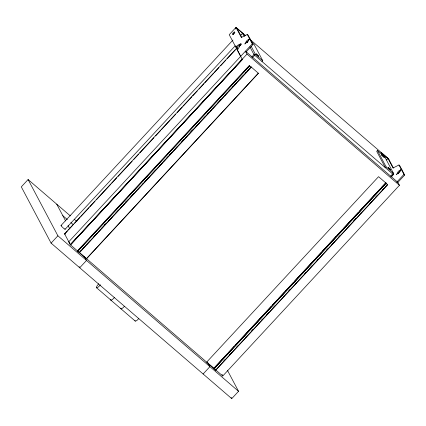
<?xml version="1.0" encoding="UTF-8"?>
<svg xmlns="http://www.w3.org/2000/svg" width="426" height="426" viewBox="0 0 426 426"><rect width="100%" height="100%" fill="white"/><g stroke="black" fill="none" stroke-linecap="round" stroke-linejoin="round"><path stroke-width="0.64" d="M391.467 176.417L391.51 176.348A1.773 0.543 -49.3 0 0 392.394 175.315M237.49 48.681A4.436 0.506 42.8 0 0 235.802 47.132L236.174 46.722A4.436 1.363 -49.3 0 1 239.119 44.581L239.62 44.448A1.773 0.543 -49.3 0 1 241.116 43.75A1.773 0.543 -49.3 0 1 239.843 45.795L239.801 45.864A4.436 1.363 -49.3 0 1 237.543 49.304L237.16 49.698L240.679 56.344M237.868 48.271A4.436 0.506 42.8 0 0 237.026 47.478L236.174 46.722L236.952 47.398A4.436 1.363 -49.3 0 1 239.886 45.236L240.381 45.108A1.773 0.543 -49.3 0 1 241.313 44.341M70.327 215.881L28.095 179.532L21.3 186.865L51.088 243.124L231.744 398.63L238.544 391.302L227.372 370.205M245.791 35.784L236.015 27.37L229.22 34.698L235.802 47.132M235.706 29.021L235.424 28.489L236.174 27.674L236.015 27.37M61.019 225.492L232.953 40.039M240.61 35.491L242.671 33.265M51.088 243.124L57.888 235.791L28.095 179.532M65.135 229.263L235.253 45.758M70.423 244.844L242.383 59.438L70.45 244.891L64.566 233.842L236.499 48.388A3.222 0.367 42.8 0 1 237.868 49.32M67.409 231.036L64.837 234.023A3.051 0.346 42.8 0 1 65.05 234.146M68.314 230.061L72.841 225.178M74.651 223.224L80.077 217.372M80.983 216.392L89.125 207.611M90.03 206.631L95.009 201.264M96.367 199.799L110.845 184.181M111.75 183.207L116.724 177.839M118.082 176.375L132.108 161.246M133.918 159.292L138.445 154.414M139.803 152.95L153.829 137.822M155.639 135.867L160.613 130.5M161.518 129.525L170.118 120.249M171.023 119.275L175.544 114.397M177.354 112.443L182.333 107.075M183.239 106.095L191.833 96.824M192.738 95.85L197.265 90.967M199.07 89.018L204.049 83.65M204.954 82.671L213.548 73.4M214.454 72.425L218.98 67.542M220.79 65.588L225.769 60.22M227.122 58.756L235.269 49.975M235.424 28.489L236.457 28.207L241.356 37.451L247.288 34.431L249.519 38.644L248.315 39.943A1.773 0.543 -49.3 0 0 246.846 40.72A1.773 0.543 -49.3 0 0 245.919 42.531L244.838 44.027L246.031 42.738A1.773 0.543 -49.3 0 0 247.501 41.961A1.773 0.543 -49.3 0 0 248.427 40.156L249.631 38.857L250.397 39.511L253.033 44.496L245.855 52.238M249.631 38.857L252.272 43.841L68.746 241.798L70.29 244.71L222.761 375.998L399.444 185.289L397.905 182.381L245.472 51.173L247.016 54.081L399.444 185.289M70.29 244.71L247.016 54.081M70.333 244.79L242.261 59.336L236.499 48.388M251.83 56.914L253.971 54.603A1.081 1.022 -27.9 0 1 255.488 54.448L262.746 60.694L261.99 61.509M252.607 57.553L254.732 55.263M77.644 251.26L249.572 65.806L249.375 65.434L77.447 250.887L79.374 252.751L251.308 67.297L251.095 66.893L79.231 252.597L79.082 252.325M77.74 251.313L249.668 65.86M103.971 225.482L104.876 224.507M125.686 202.057L126.591 201.083M147.407 178.632L148.307 177.653M169.122 155.208L170.027 154.228M190.837 131.778L191.743 130.803M79.374 252.751L79.231 252.48L81.494 250.035M82.852 248.571L84.183 247.059M86.467 244.668L90.541 240.275M93.709 236.861L96.878 233.443M99.141 231.004L100.046 230.029M101.399 228.565L103.209 226.611M104.114 225.636L106.378 223.197M108.641 220.753L112.262 216.85M115.877 212.947L118.593 210.018M120.856 207.579L121.761 206.599M123.119 205.135L124.93 203.186M125.835 202.212L128.093 199.767M130.356 197.329L133.95 193.377M137.598 189.522L140.314 186.593M142.119 184.639L143.477 183.175M144.835 181.71L146.645 179.761M147.55 178.782L149.814 176.343M152.077 173.904L155.671 169.953M159.313 166.092L162.029 163.169M163.84 161.214L165.197 159.75M166.555 158.286L168.366 156.331M169.266 155.357L171.529 152.918M174.245 149.989L177.386 146.523M181.487 142.183L183.744 139.739M185.555 137.79L186.913 136.325M188.723 134.371L190.081 132.907M190.986 131.932L193.25 129.493M195.965 126.565L199.581 122.661M203.202 118.753L205.465 116.314M207.276 114.365L208.633 112.901M210.439 110.946L211.797 109.482M212.702 108.508L214.965 106.069M217.681 103.14L221.302 99.231M224.917 95.328L227.154 92.841M228.991 90.935L230.349 89.471M232.159 87.522L233.517 86.057M234.422 85.083L236.686 82.639M239.849 79.225L243.017 75.807M245.28 73.368L246.185 72.393M247.091 71.414L248.875 69.417M86.489 258.72L258.39 73.219L86.489 258.72L79.231 252.48M98.683 283.759L96.84 286.245L96.441 287.651L110.755 299.973M100.493 284.802L98.363 286.975L96.771 287.891L96.441 287.651M114.376 297.593L112.64 299.334L111.048 300.255L110.648 299.494M124.456 306.267L122.725 308.014L121.133 308.935L120.728 308.174M138.78 318.584L137.044 320.331L135.447 321.257L110.717 300.016M377.447 150.484L376.69 151.299L385.386 167.727L386.142 166.912L377.447 150.484L384.705 156.736L393.4 173.158A1.081 1.022 -27.9 0 1 393.411 174.633L391.27 176.939M386.217 159.979L387.841 158.227M385.818 182.903L213.911 368.41L206.653 362.164L378.56 176.662L385.844 182.956M203.117 373.985L209.911 366.653L207.478 362.063M390.52 176.263L392.644 173.973M214.747 367.303L227.867 353.149M228.773 352.174L234.204 346.317M235.109 345.342L249.588 329.724M250.488 328.75L255.919 322.892M256.825 321.918L271.303 306.299M272.209 305.32L277.64 299.467M278.54 298.488L293.019 282.875M294.377 281.41L299.356 276.037M300.261 275.063L314.739 259.445M316.097 257.98L321.071 252.613M321.976 251.638L336.455 236.02M337.813 234.556L342.792 229.188M343.697 228.214L358.175 212.595M359.533 211.131L379.891 189.171M381.701 187.216L385.892 182.93L386.084 183.286L214.15 368.74L213.841 368.277M214.006 368.463L218.985 363.096M219.885 362.121L240.701 339.671M241.606 338.691L262.416 316.241M263.321 315.267L284.137 292.816M285.495 291.352L306.305 268.902M307.21 267.927L328.025 245.477M328.931 244.503L349.741 222.052M350.646 221.078L365.125 205.46M366.03 204.485L385.935 183.01M385.775 182.823L385.988 183.228L214.054 368.682L215.79 370.173L387.719 184.719L387.522 184.351L386.164 185.811M387.085 159.042L388.123 158.76L393.017 167.998L398.954 164.984L401.185 169.197L399.982 170.496A1.773 0.543 -49.3 0 0 398.512 171.273A1.773 0.543 -49.3 0 0 397.58 173.084L396.5 174.58L397.692 173.291A1.773 0.543 -49.3 0 0 399.167 172.514A1.773 0.543 -49.3 0 0 400.094 170.709L401.297 169.41L402.059 170.065L404.7 175.049L397.565 182.743M223.735 361.019L225.093 359.555M229.619 354.672L231.43 352.723M236.856 346.865L237.761 345.891M245.456 337.594L246.814 336.13M251.335 331.247L253.145 329.298M258.577 323.44L259.482 322.466M261.74 320.022L262.645 319.047M266.719 314.654L268.529 312.705M273.055 307.822L274.866 305.868M283.46 296.597L284.366 295.623M288.439 291.23L290.244 289.275M295.223 283.908L296.581 282.443M304.723 273.662L306.081 272.198M310.155 267.805L311.965 265.851M316.939 260.483L318.297 259.019M326.444 250.232L327.802 248.768M331.87 244.375L334.133 241.936M338.659 237.058L340.017 235.594M348.159 226.808L349.517 225.343M353.591 220.95L355.854 218.511M360.827 213.144L361.733 212.169M369.88 203.383L371.238 201.919M375.306 197.526L377.569 195.087M382.548 189.719L383.453 188.739M387.575 184.57L215.641 370.024L215.098 368.991M396.76 182.136L403.939 174.394L401.297 169.41M241.915 34.08L242.825 33.558L244.178 36.109M381.004 153.115L381.568 152.961M381.893 153.695L382.266 153.589L383.922 156.715M388.32 159.399L388.89 159.415L393.475 168.084M241.808 37.531L237.223 28.861L236.174 28.095M388.043 158.674L388.853 159.367M247.288 34.431L248.054 35.092L250.286 39.298L249.519 38.644M398.954 164.984L399.721 165.645L401.947 169.852L401.185 169.197M249.817 39.251L388.608 158.882L381.35 152.636M236.174 27.674L243.438 33.92M236.425 28.159L237.186 28.814M242.761 33.553L243.699 34.293M381.44 152.923L382.266 153.589M236.254 28.095L237.223 28.861M242.953 33.798L243.72 34.453M381.35 152.939L382.394 153.823M387.921 158.642L388.89 159.415M381.243 152.977L382.01 153.637M387.841 158.648L388.608 159.308M236.089 28.116L236.856 28.771M387.756 158.669L388.517 159.324M235.993 28.148L236.76 28.803M251.633 42.185L254.05 44.267L262.746 60.694M252.272 43.841L253.033 44.496M403.939 174.394L404.7 175.049M397.58 173.084L398.347 173.739M386.142 166.912L393.4 173.158M393.411 174.633L253.971 54.603L249.934 46.977M239.518 44.57L240.28 45.225M251.138 66.973L258.417 73.267M249.572 65.806L251.308 67.297M385.988 183.228L387.719 184.719M74.358 219.353L76.872 221.52M62.803 215.657L67.34 219.555M70.865 222.59L73.384 224.758M57.888 235.791L238.544 391.302M222.143 374.837L222.761 375.998M221.999 374.688L222.612 375.844M381.185 152.327L383.043 155.841M251.143 46.232L255.488 54.448M243.273 33.617L244.636 36.189M246.931 41.311L247.543 42.467M239.002 45.38L239.609 46.535M231.126 397.458L231.744 398.63M215.593 369.805L215.79 370.173M56.727 204.176L65.588 220.913M68.064 225.588L69.614 228.512M84.391 256.42L86.515 260.435L79.721 267.768L79.114 266.623M237.229 49.656L236.765 48.569A3.051 0.346 42.8 0 1 237.916 49.389M135.047 320.496L135.117 321.018M64.912 228.842A2.796 0.319 42.8 0 1 64.166 228.73A2.796 0.319 42.8 0 1 61.429 226.142A2.796 0.319 42.8 0 1 61.701 225.807M64.566 233.842A3.222 0.367 42.8 0 1 64.954 234.039M233.299 34.357A1.677 0.517 -49.3 0 1 234.902 32.632M246.707 42.754A1.773 0.543 -49.3 0 1 248.534 40.614M398.315 173.563A1.773 0.543 -49.3 0 1 400.2 171.167M384.705 156.736A1.081 1.022 -27.9 0 1 384.944 157.854M256.202 53.868L258.752 56.275L256.202 53.868M381.494 154.872L384.044 157.279L381.494 154.872M388.15 167.445L390.701 169.857L388.15 167.445M233.176 34.213A1.677 0.517 -49.3 0 0 234.651 31.955A1.677 0.517 -49.3 0 0 232.729 33.372A1.677 0.517 -49.3 0 0 233.176 34.213"/></g></svg>
